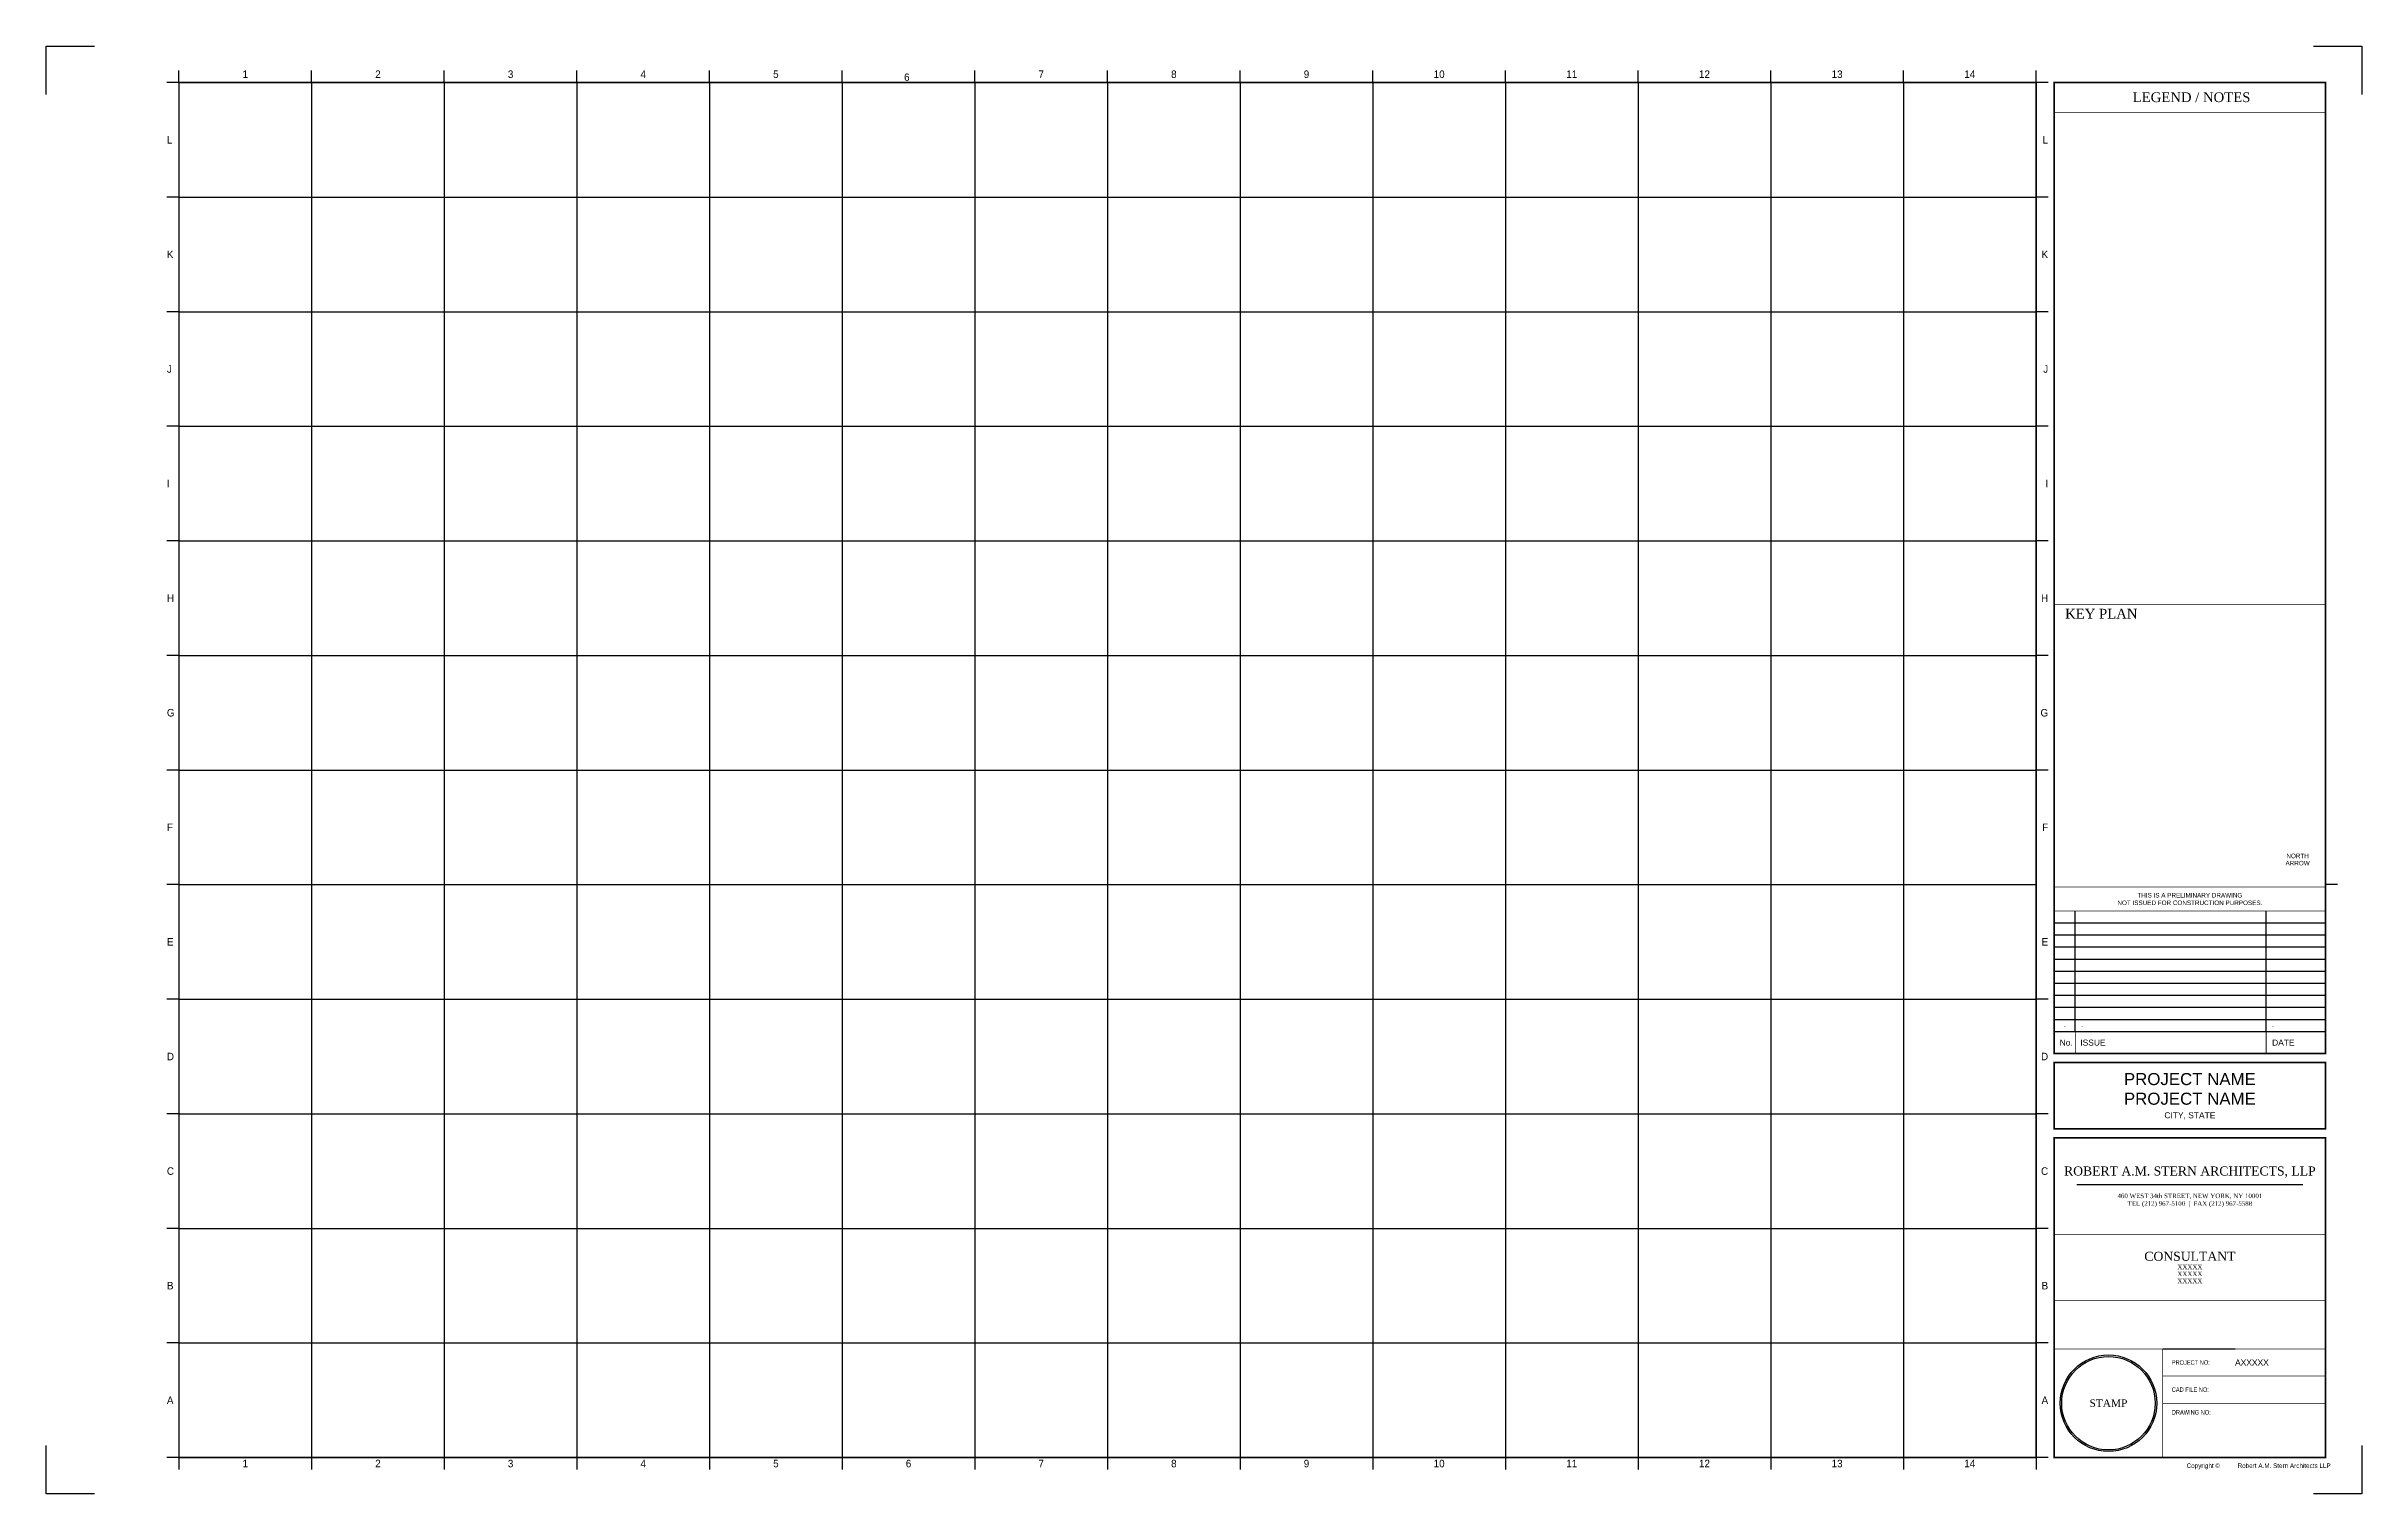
# Model space of a CAD drawing. Header units: inches. Extents: x 0 to 48, y 0 to 30.
import ezdxf
from ezdxf.enums import TextEntityAlignment as Align

# ---------------------------------------------------------------- set-up
doc = ezdxf.new("R2010")
doc.units = ezdxf.units.IN
doc.header["$MEASUREMENT"] = 0
doc.linetypes.add('DASHEDX2', pattern=[1.5, 1, -0.5])
for name, color, linetype in [('A-ANNO-NPLT-GRID', 8, 'Continuous'), ('A-ANNO-TTLB', 3, 'Continuous'), ('A-ANNO-TTLB-NFC', 3, 'Continuous')]:
    doc.layers.add(name, color=color, linetype=linetype)
doc.styles.add('Sans', font='swissl.ttf')
doc.styles.add('SansAttr', font='swisscl.ttf')
doc.styles.get("Standard").update_dxf_attribs({"font": 'Dotum.ttf'})
doc.styles.add('TIMES', font='times.ttf', dxfattribs={"height": 0.125})

# ---------------------------------------------------------------- blocks, each defined once
blk = doc.blocks.new('TB_ISSUANCE INDEX')
at = {"layer": 'DEFPOINTS', "color": 8}
for p, q in [((5.625, 0), (0, 0)), ((0.438, 0), (0.438, 0.25)), ((4.394, 0), (4.394, 0.25))]:
    blk.add_line(p, q, dxfattribs=at)
blk.add_attdef('NO', text='', height=0.0938).set_placement((0.219, 0.125), align=Align.MIDDLE_CENTER)
for tag, p in [('ISSUEDFOR', (0.562, 0.125)), ('ISSUEDATE', (4.519, 0.125))]:
    blk.add_attdef(tag, text='', height=0.0938).set_placement(p, align=Align.MIDDLE_LEFT)

msp = doc.modelspace()

# ---------------------------------------------------------------- linework, layer by layer
at = {"layer": 'A-ANNO-NPLT-GRID'}
for p, q in [((5.5, 29.25), (5.5, 0.75)), ((8.25, 29.25), (8.25, 0.75)), ((11, 29.25), (11, 0.75)), ((13.75, 29.25), (13.75, 0.75)), ((16.5, 29.25), (16.5, 0.75)), ((19.25, 29.25), (19.25, 0.75)), ((22, 29.25), (22, 0.75)), ((24.75, 29.25), (24.75, 0.75)), ((27.5, 29.25), (27.5, 0.75)), ((30.25, 29.25), (30.25, 0.75)), ((33, 29.25), (33, 0.75)), ((35.75, 29.25), (35.75, 0.75)), ((38.5, 29.25), (38.5, 0.75)), ((2.75, 26.875), (41.25, 26.875)), ((2.75, 24.5), (41.25, 24.5)), ((2.75, 22.125), (41.25, 22.125)), ((2.75, 19.75), (41.25, 19.75)), ((2.75, 17.375), (41.25, 17.375)), ((2.75, 15), (41.25, 15)), ((2.75, 12.625), (41.25, 12.625)), ((2.75, 10.25), (41.25, 10.25)), ((2.75, 7.875), (41.25, 7.875)), ((2.75, 5.5), (41.25, 5.5)), ((2.75, 3.125), (41.25, 3.125))]:
    msp.add_line(p, q, dxfattribs=at)
at = {"layer": 'A-ANNO-TTLB'}
for p, q in [((42.095, 6.407), (46.78, 6.407)), ((43.875, 3), (45.375, 3))]:
    msp.add_line(p, q, dxfattribs=at)
at = {"layer": 'A-ANNO-TTLB', "color": 5, "flags": 128}
for points in [[(0, 29), (0, 30), (1, 30)], [(47, 30), (48, 30), (48, 29)], [(1, 0), (0, 0), (0, 1)], [(48, 1), (48, 0), (47, 0)]]:
    msp.add_lwpolyline(points, dxfattribs=at)
at = {"layer": 'A-ANNO-TTLB', "const_width": 0.0312, "flags": 128}
for points in [[(41.25, 0.75), (2.75, 0.75), (2.75, 29.25), (41.25, 29.25)], [(41.625, 29.25), (47.25, 29.25), (47.25, 9.125), (41.625, 9.125)], [(41.625, 7.562), (47.25, 7.562), (47.25, 8.937), (41.625, 8.937)], [(47.25, 7.375), (41.625, 7.375), (41.625, 0.75), (47.25, 0.75)]]:
    msp.add_lwpolyline(points, close=True, dxfattribs=at)
at = {"layer": 'A-ANNO-TTLB', "const_width": 0.0156, "flags": 128}
for points in [[(41.625, 28.625), (47.25, 28.625)], [(41.625, 18.425), (47.25, 18.425)], [(41.625, 12.075), (47.25, 12.075)], [(42.063, 9.125), (42.063, 12.075)], [(46.019, 9.125), (46.019, 12.075)], [(41.625, 11.825), (47.25, 11.825)], [(41.625, 11.575), (47.25, 11.575)], [(41.625, 11.325), (47.25, 11.325)], [(41.625, 11.075), (47.25, 11.075)], [(41.625, 10.825), (47.25, 10.825)], [(41.625, 10.575), (47.25, 10.575)], [(41.625, 10.325), (47.25, 10.325)], [(41.625, 10.075), (47.25, 10.075)], [(41.625, 9.825), (47.25, 9.825)], [(41.625, 9.575), (47.25, 9.575)], [(41.625, 5.375), (47.25, 5.375)], [(41.625, 4), (47.25, 4)], [(41.625, 4), (47.25, 4)], [(41.625, 3), (47.25, 3)], [(43.875, 0.75), (43.875, 3)], [(43.875, 2.437), (47.25, 2.437)], [(43.875, 1.875), (47.25, 1.875)]]:
    msp.add_lwpolyline(points, dxfattribs=at)
at = {"layer": 'A-ANNO-TTLB-NFC', "const_width": 0.0156, "flags": 128}
msp.add_lwpolyline([(41.625, 12.575), (47.25, 12.575)], dxfattribs=at)
at = {"layer": 'DEFPOINTS'}
for p, q in [((2.75, 29.25), (2.75, 29.5)), ((5.5, 29.25), (5.5, 29.5)), ((8.25, 29.25), (8.25, 29.5)), ((11, 29.25), (11, 29.5)), ((13.75, 29.25), (13.75, 29.5)), ((16.5, 29.25), (16.5, 29.5)), ((19.25, 29.25), (19.25, 29.5)), ((22, 29.25), (22, 29.5)), ((24.75, 29.25), (24.75, 29.5)), ((27.5, 29.25), (27.5, 29.5)), ((30.25, 29.25), (30.25, 29.5)), ((33, 29.25), (33, 29.5)), ((35.75, 29.25), (35.75, 29.5)), ((38.5, 29.25), (38.5, 29.5)), ((41.25, 29.25), (41.25, 29.5)), ((41.25, 29.25), (41.25, 29.5)), ((2.75, 29.25), (2.5, 29.25)), ((41.5, 29.25), (41.25, 29.25)), ((2.75, 26.875), (2.5, 26.875)), ((41.5, 26.875), (41.25, 26.875)), ((2.75, 24.5), (2.5, 24.5)), ((41.5, 24.5), (41.25, 24.5)), ((2.75, 22.125), (2.5, 22.125)), ((41.5, 22.125), (41.25, 22.125)), ((2.75, 19.75), (2.5, 19.75)), ((41.5, 19.75), (41.25, 19.75)), ((2.75, 17.375), (2.5, 17.375)), ((41.5, 17.375), (41.25, 17.375)), ((2.75, 15), (2.5, 15)), ((41.5, 15), (41.25, 15)), ((2.75, 12.625), (2.5, 12.625)), ((47.5, 12.625), (47.25, 12.625)), ((2.75, 10.25), (2.5, 10.25)), ((41.5, 10.25), (41.25, 10.25)), ((2.75, 7.875), (2.5, 7.875)), ((41.5, 7.875), (41.25, 7.875)), ((2.75, 5.5), (2.5, 5.5)), ((41.5, 5.5), (41.25, 5.5)), ((2.75, 3.125), (2.5, 3.125)), ((41.5, 3.125), (41.25, 3.125)), ((2.75, 0.75), (2.5, 0.75)), ((2.75, 0.75), (2.75, 0.5)), ((5.5, 0.75), (5.5, 0.5)), ((8.25, 0.75), (8.25, 0.5)), ((11, 0.75), (11, 0.5)), ((13.75, 0.75), (13.75, 0.5)), ((16.5, 0.75), (16.5, 0.5)), ((19.25, 0.75), (19.25, 0.5)), ((22, 0.75), (22, 0.5)), ((24.75, 0.75), (24.75, 0.5)), ((27.5, 0.75), (27.5, 0.5)), ((30.25, 0.75), (30.25, 0.5)), ((33, 0.75), (33, 0.5)), ((35.75, 0.75), (35.75, 0.5)), ((38.5, 0.75), (38.5, 0.5)), ((41.5, 0.75), (41.25, 0.75)), ((41.25, 0.75), (41.25, 0.5)), ((41.5, 0.75), (41.25, 0.75))]:
    msp.add_line(p, q, dxfattribs=at)
for radius in [1, 0.969]:
    msp.add_circle((42.75, 1.875), radius, dxfattribs=at)

# ---------------------------------------------------------------- block references
at = {"layer": 'A-ANNO-TTLB'}
for p in [(41.625, 11.825), (41.625, 11.575), (41.625, 11.325), (41.625, 11.075), (41.625, 10.825), (41.625, 10.575), (41.625, 10.325), (41.625, 10.075), (41.625, 9.825)]:
    msp.add_blockref('TB_ISSUANCE INDEX', p, dxfattribs=at)
at = {"layer": 'DEFPOINTS'}
msp.add_blockref('TB_ISSUANCE INDEX', (41.625, 9.575), dxfattribs=at).add_auto_attribs({'ISSUEDATE': '-', 'ISSUEDFOR': '-', 'NO': '-'})

# ---------------------------------------------------------------- texts
at = {"layer": 'A-ANNO-TTLB', "style": 'TIMES'}
for s, height, p in [('LEGEND / NOTES', 0.20187, (43.253, 28.844)), ('KEY PLAN', 0.2019, (41.852, 18.139))]:
    msp.add_text(s, height=height, dxfattribs=at).set_placement(p)
at = {"layer": 'A-ANNO-TTLB', "style": 'Sans'}
for s, p in [('No.', (41.875, 9.35)), ('ISSUE', (42.428, 9.35)), ('DATE', (46.376, 9.35))]:
    msp.add_text(s, height=0.125, dxfattribs=at).set_placement(p, align=Align.MIDDLE)
at = {"layer": 'A-ANNO-TTLB', "style": 'TIMES'}
for s, height, p in [('ROBERT A.M. STERN ARCHITECTS, LLP', 0.1875, (44.438, 6.595)), ('460 WEST 34th STREET, NEW YORK, NY 10001', 0.09375, (44.438, 6.126)), ('TEL (212) 967-5100  |  FAX (212) 967-5588', 0.09375, (44.438, 5.968))]:
    msp.add_text(s, height=height, dxfattribs=at).set_placement(p, align=Align.CENTER)
at = {"layer": 'A-ANNO-TTLB', "char_height": 0.09375, "width": 1.25257, "attachment_point": 4, "style": 'SansAttr'}
for s, insert in [('PROJECT NO:', (44.063, 2.719)), ('CAD FILE NO:', (44.063, 2.156)), ('DRAWING NO:', (44.063, 1.686))]:
    msp.add_mtext(s, dxfattribs=dict(at, insert=insert))
at = {"layer": 'A-ANNO-TTLB', "linetype": 'DASHEDX2', "insert": (44.371, 0.627), "char_height": 0.09375, "width": 4.02172, "attachment_point": 1, "style": 'Sans'}
msp.add_mtext('Copyright {\\C256;©}          Robert A.M. Stern Architects LLP', dxfattribs=at)
at = {"layer": 'A-ANNO-TTLB-NFC', "insert": (44.438, 12.325), "char_height": 0.125, "attachment_point": 5, "style": 'Sans'}
msp.add_mtext_dynamic_manual_height_columns('{\\H0.75x;THIS IS A PRELIMINARY DRAWING\\PNOT ISSUED FOR CONSTRUCTION PURPOSES.}', width=3.24892, gutter_width=1.016, heights=[0], dxfattribs=at)
at = {"layer": 'DEFPOINTS'}
for s, height, p in [('1', 0.156, (4.125, 29.5)), ('2', 0.156, (6.875, 29.5)), ('3', 0.156, (9.625, 29.5)), ('4', 0.156, (12.375, 29.5)), ('5', 0.156, (15.125, 29.5)), ('6', 0.156, (17.839, 29.437)), ('7', 0.156, (20.625, 29.5)), ('8', 0.156, (23.375, 29.5)), ('9', 0.156, (26.125, 29.5)), ('10', 0.1562, (28.875, 29.5)), ('11', 0.1562, (31.625, 29.5)), ('12', 0.1562, (34.375, 29.5)), ('13', 0.1562, (37.125, 29.5)), ('14', 0.1562, (39.875, 29.5))]:
    msp.add_text(s, height=height, dxfattribs=at).set_placement(p, align=Align.TOP_CENTER)
for s, p in [('L', (2.5, 28.062)), ('K', (2.5, 25.687)), ('J', (2.5, 23.312)), ('I', (2.5, 20.937)), ('H', (2.5, 18.562)), ('G', (2.5, 16.187)), ('F', (2.5, 13.812)), ('E', (2.5, 11.437)), ('D', (2.5, 9.062)), ('C', (2.5, 6.687)), ('B', (2.5, 4.312)), ('A', (2.5, 1.937))]:
    msp.add_text(s, height=0.156, dxfattribs=at).set_placement(p, align=Align.MIDDLE_LEFT)
for s, p in [('L', (41.5, 28.062)), ('K', (41.5, 25.687)), ('J', (41.5, 23.312)), ('I', (41.5, 20.937)), ('H', (41.5, 18.562)), ('G', (41.5, 16.187)), ('F', (41.5, 13.812)), ('E', (41.5, 11.437)), ('D', (41.5, 9.062)), ('C', (41.5, 6.687)), ('B', (41.5, 4.312)), ('A', (41.5, 1.937))]:
    msp.add_text(s, height=0.156, dxfattribs=at).set_placement(p, align=Align.MIDDLE_RIGHT)
for s, height, style, p in [('ARROW', 0.0938, 'Sans', (46.672, 13.023)), ('NORTH', 0.0938, 'Sans', (46.672, 13.172)), ('PROJECT NAME', 0.25, 'Sans', (44.438, 8.469)), ('PROJECT NAME', 0.25, 'Sans', (44.438, 8.062)), ('CITY, STATE', 0.125, 'Sans', (44.438, 7.781)), ('CONSULTANT', 0.1875, 'TIMES', (44.438, 4.827)), ('XXXXX', 0.0938, 'TIMES', (44.438, 4.652)), ('XXXXX', 0.0938, 'TIMES', (44.438, 4.509)), ('XXXXX', 0.0938, 'TIMES', (44.438, 4.36))]:
    msp.add_text(s, height=height, dxfattribs=dict(at, style=style)).set_placement(p, align=Align.CENTER)
for s, height, p in [('1', 0.156, (4.125, 0.5)), ('2', 0.156, (6.875, 0.5)), ('3', 0.156, (9.625, 0.5)), ('4', 0.156, (12.375, 0.5)), ('5', 0.156, (15.125, 0.5)), ('6', 0.156, (17.875, 0.5)), ('7', 0.156, (20.625, 0.5)), ('8', 0.156, (23.375, 0.5)), ('9', 0.156, (26.125, 0.5)), ('10', 0.1562, (28.875, 0.5)), ('11', 0.1562, (31.625, 0.5)), ('12', 0.1562, (34.375, 0.5)), ('13', 0.1562, (37.125, 0.5)), ('14', 0.1562, (39.875, 0.5))]:
    msp.add_text(s, height=height, dxfattribs=at).set_placement(p, align=Align.BOTTOM_CENTER)
for s, insert, char_height, width, attachment_point, style in [('AXXXXX', (45.375, 2.719), 0.125, 1.875, 4, 'Sans'), ('STAMP', (42.75, 1.875), 0.1562, 1.41114, 5, 'TIMES')]:
    msp.add_mtext(s, dxfattribs=dict(at, insert=insert, char_height=char_height, width=width, attachment_point=attachment_point, style=style))

doc.saveas('drawing.dxf')
